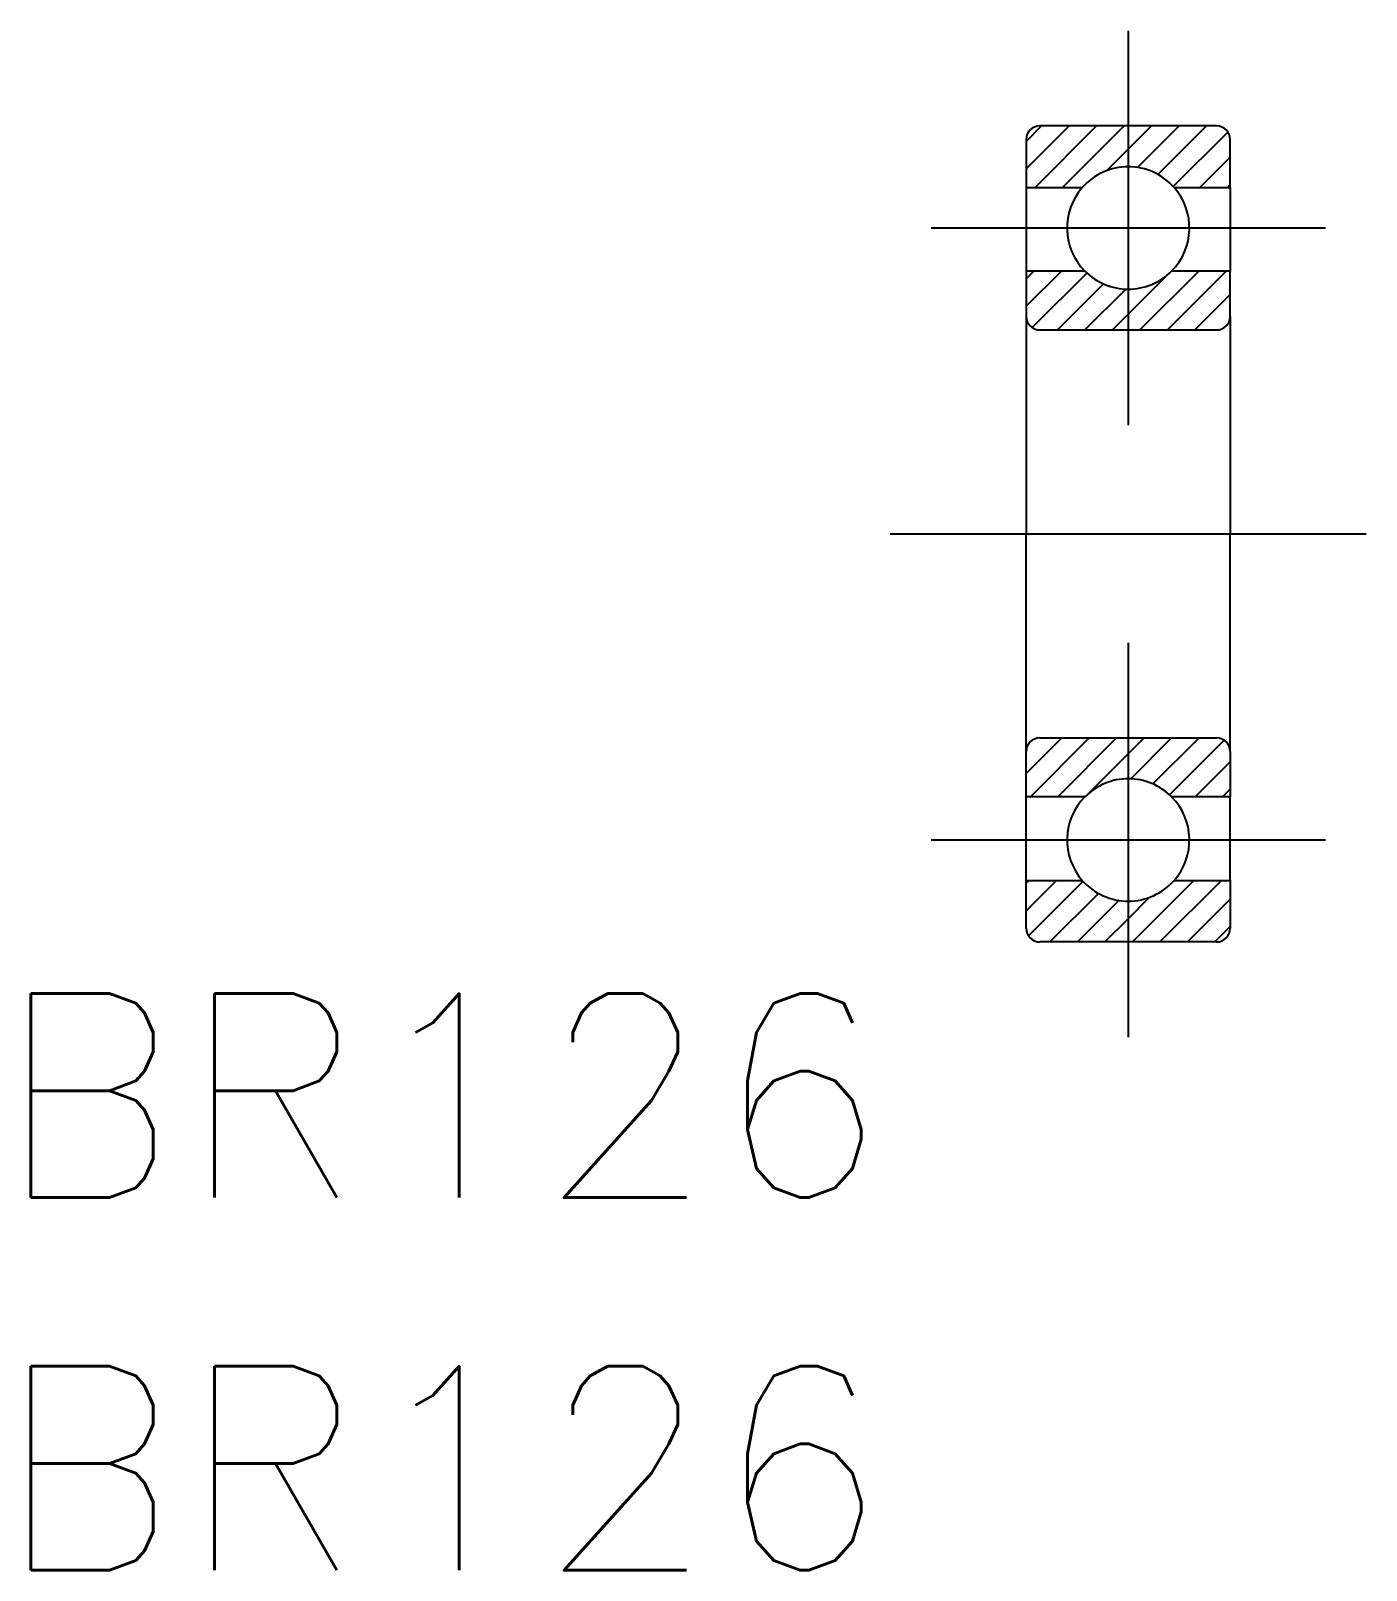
# Model space of a CAD drawing. Extents: x -16.1 to 3.5, y -15.2 to 7.4.
import ezdxf

# ---------------------------------------------------------------- set-up
doc = ezdxf.new("R2010")
doc.units = 0
doc.linetypes.add('CENTER', pattern=[50.8, 31.75, -6.35, 6.35, -6.35])
doc.layers.get('0').update_dxf_attribs({"linetype": 'CONTINUOUS'})
doc.layers.add('CENTER', color=1, linetype='CENTER')
doc.styles.get("Standard").update_dxf_attribs({"font": 'txt.shx', "height": 3, "bigfont": 'bigfont.shx'})

msp = doc.modelspace()

# ---------------------------------------------------------------- linework, layer by layer
at = {"color": 3, "linetype": 'CONTINUOUS'}
for p, q in [((-1.5, 5.774), (-1.274, 6)), ((-1.5, 5.37), (-0.87, 6)), ((-1.371, 5.095), (-0.466, 6)), ((-0.967, 5.095), (-0.062, 6)), ((0, 5.658), (0.342, 6)), ((0.136, 5.39), (0.747, 6)), ((0.437, 5.287), (1.151, 6)), ((0.663, 5.108), (1.466, 5.911)), ((-0.314, 5.343), (0, 5.658)), ((1.054, 5.095), (1.5, 5.541)), ((1.458, 5.095), (1.5, 5.137)), ((-1.5, 3.753), (-1.388, 3.865)), ((-1.5, 3.349), (-0.984, 3.865)), ((0.171, 3), (1.036, 3.865)), ((0.575, 3), (1.44, 3.865)), ((-1.411, 3.034), (-0.608, 3.837)), ((-1.041, 3), (-0.364, 3.677)), ((0, 3.233), (0.573, 3.806)), ((-0.637, 3), (-0.036, 3.601)), ((0.979, 3), (1.5, 3.521)), ((-0.233, 3), (0, 3.233)), ((-1.5, -3.521), (-0.979, -3)), ((-1.44, -3.865), (-0.575, -3)), ((-1.036, -3.865), (-0.171, -3)), ((0, -3.233), (0.233, -3)), ((0.036, -3.601), (0.637, -3)), ((0.364, -3.677), (1.041, -3)), ((0.608, -3.837), (1.411, -3.034)), ((-0.573, -3.806), (0, -3.233)), ((0.984, -3.865), (1.5, -3.349)), ((1.388, -3.865), (1.5, -3.753)), ((-1.5, -5.137), (-1.458, -5.095)), ((-1.5, -5.541), (-1.054, -5.095)), ((-1.466, -5.911), (-0.663, -5.108)), ((0.062, -6), (0.967, -5.095)), ((0.466, -6), (1.371, -5.095)), ((-1.151, -6), (-0.437, -5.287)), ((-0.747, -6), (-0.136, -5.39)), ((0, -5.658), (0.314, -5.343)), ((0.87, -6), (1.5, -5.37)), ((-0.342, -6), (0, -5.658)), ((1.274, -6), (1.5, -5.774))]:
    msp.add_line(p, q, dxfattribs=at)
at = {"color": 7, "linetype": 'CONTINUOUS'}
for p, q in [((1.3, 6), (-1.3, 6)), ((-1.5, 5.8), (-1.5, 5.095)), ((1.5, 5.095), (1.5, 5.8)), ((-1.5, 5.095), (-1.5, 3.865)), ((-1.5, 5.095), (-0.675, 5.095)), ((0.675, 5.095), (1.5, 5.095)), ((1.5, 5.095), (1.5, 3.865)), ((-0.638, 3.865), (-1.5, 3.865)), ((-1.5, 3.865), (-1.5, 3.2)), ((1.5, 3.865), (0.638, 3.865)), ((1.5, 3.2), (1.5, 3.865)), ((-1.5, 3.2), (-1.5, 0)), ((1.5, 3.2), (1.5, 0)), ((-1.3, 3), (1.3, 3)), ((-1.5, -3.2), (-1.5, 0)), ((1.5, -3.2), (1.5, 0)), ((-1.3, -3), (1.3, -3)), ((-1.5, -3.865), (-1.5, -3.2)), ((1.5, -3.2), (1.5, -3.865)), ((-1.5, -5.095), (-1.5, -3.865)), ((-0.638, -3.865), (-1.5, -3.865)), ((1.5, -3.865), (0.638, -3.865)), ((1.5, -5.095), (1.5, -3.865)), ((-1.5, -5.095), (-0.675, -5.095)), ((-1.5, -5.8), (-1.5, -5.095)), ((0.675, -5.095), (1.5, -5.095)), ((1.5, -5.095), (1.5, -5.8)), ((1.3, -6), (-1.3, -6))]:
    msp.add_line(p, q, dxfattribs=at)
for centre, radius, start, end in [((-1.3, 5.8), 0.2, 90, 180), ((1.3, 5.8), 0.2, 0, 90), ((0, 4.5), 0.9, 41.3847, 138.6153), ((0, 4.5), 0.9, 138.6153, 224.8744), ((0, 4.5), 0.9, 315.1256, 41.3847), ((0, 4.5), 0.9, 224.8744, 315.1256), ((-1.3, 3.2), 0.2, 180, 270), ((1.3, 3.2), 0.2, 270, 0), ((-1.3, -3.2), 0.2, 90, 180), ((1.3, -3.2), 0.2, 0, 90), ((0, -4.5), 0.9, 44.8744, 135.1256), ((0, -4.5), 0.9, 135.1256, 221.3847), ((0, -4.5), 0.9, 318.6153, 44.8744), ((0, -4.5), 0.9, 221.3847, 318.6153), ((-1.3, -5.8), 0.2, 180, 270), ((1.3, -5.8), 0.2, 270, 0)]:
    msp.add_arc(centre, radius, start, end, dxfattribs=at)
at = {"layer": 'CENTER', "color": 1, "linetype": 'CENTER'}
for p, q in [((0, 7.4), (0, 1.6)), ((-2.9, 4.5), (2.9, 4.5)), ((-3.5, 0), (3.5, 0)), ((0, -1.6), (0, -7.4)), ((-2.9, -4.5), (2.9, -4.5))]:
    msp.add_line(p, q, dxfattribs=at)

# ---------------------------------------------------------------- texts
at = {"color": 7, "linetype": 'CONTINUOUS'}
for p in [(-16.655, -9.759), (-16.655, -15.24)]:
    msp.add_text('BR126', height=3, dxfattribs=at).set_placement(p)

doc.saveas('drawing.dxf')
